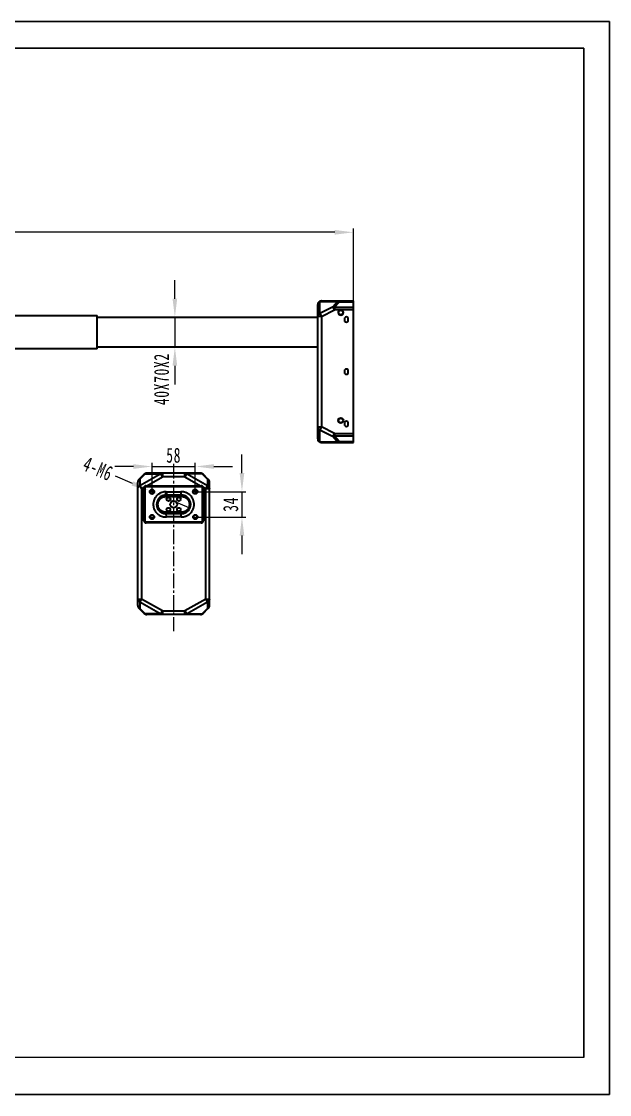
# Model space of a CAD drawing. Header units: millimetres. Extents: x 0 to 2037, y 0 to 1441.
# Drawn here: x 1248 to 2037, y 0 to 1441 of the extents above; entities that cross this region are included whole.
import ezdxf

# ---------------------------------------------------------------- set-up
doc = ezdxf.new("R2010")
doc.units = ezdxf.units.MM
doc.header["$LTSCALE"] = 16.334999
doc.linetypes.add('点画线', pattern=[18, 12, -2, 2, -2])
doc.layers.get('0').update_dxf_attribs({"lineweight": 18})
for name, color, linetype, lineweight in [('FORMAT', 7, 'Continuous', 18), ('中心线层', 1, '点画线', 18), ('尺寸线层', 3, 'Continuous', 18), ('粗实线层', 7, 'Continuous', 35)]:
    doc.layers.add(name, color=color, linetype=linetype, lineweight=lineweight)
doc.styles.add('标准', font='', dxfattribs={"width": 0.667})
doc.styles.get('标准').set_extended_font_data('宋体')
doc.dimstyles.new('标准', dxfattribs={"dimtxt": 20, "dimasz": 25, "dimexe": 5, "dimexo": 0, "dimgap": 5, "dimtad": 1, "dimdec": 1, "dimdsep": 46, "dimtxsty": '标准', "dimblk": '_CAXARROW', "dimcen": 0, "dimdle": 50, "dimazin": 2, "dimtfac": 1, "dimtdec": 3, "dimtmove": 2, "dimatfit": 3, "dimfxl": 0, "dimfrac": 2, "dimtolj": 1, "dimarcsym": 0})

# ---------------------------------------------------------------- blocks, each defined once
blk = doc.blocks.new('_CAXARROW_0')
blk.add_hatch(color=0).paths.add_polyline_path([(0, 0), (-1, 0.125), (-1, -0.125)], flags=0)
blk = doc.blocks.new('*X11')
at = {"layer": '尺寸线层', "color": 0, "lineweight": -2, "ltscale": 0.1}
for p, q in [((1398.5, 843.1), (1373.5, 843.1)), ((1423.5, 809.3), (1423.5, 848.1)), ((1423.5, 843.1), (1481.5, 843.1)), ((1481.5, 809.3), (1481.5, 848.1)), ((1506.5, 843.1), (1531.5, 843.1))]:
    blk.add_line(p, q, dxfattribs=at)
at = {"layer": '尺寸线层', "color": 0, "lineweight": -2, "ltscale": 0.1, "xscale": 25, "yscale": 25, "zscale": 25}
blk.add_blockref('_CAXARROW_0', (1423.5, 843.1), dxfattribs=at)
at = {"layer": '尺寸线层', "color": 0, "lineweight": -2, "ltscale": 0.1, "xscale": 25, "yscale": 25, "zscale": 25, "rotation": 180}
blk.add_blockref('_CAXARROW_0', (1481.5, 843.1), dxfattribs=at)
at = {"layer": '尺寸线层', "color": 0, "ltscale": 0.1, "insert": (1452.5, 858.1), "char_height": 20, "width": 35.593, "attachment_point": 5, "line_spacing_factor": 1.15057, "style": '标准'}
blk.add_mtext('\\T1.1;58', dxfattribs=at)
blk = doc.blocks.new('_CAXARROW')
blk.add_hatch(color=0).paths.add_polyline_path([(0, 0), (-1, 0.125), (-1, -0.125)], flags=0)
blk = doc.blocks.new('*X14')
at = {"layer": '尺寸线层', "color": 0, "lineweight": -2, "ltscale": 0.1}
for p, q in [((1454.1, 1068.4), (1454.1, 1093.4)), ((1456, 1043.4), (1449.1, 1043.4)), ((1454.1, 1043.4), (1454.1, 1003.4)), ((1454.1, 1003.4), (1459.1, 1003.4)), ((1454.1, 978.4), (1454.1, 953.4))]:
    blk.add_line(p, q, dxfattribs=at)
at = {"layer": '尺寸线层', "color": 0, "lineweight": -2, "ltscale": 0.1, "xscale": 25, "yscale": 25, "zscale": 25}
for p, rotation in [((1454.1, 1043.4), 270), ((1454.1, 1003.4), 90)]:
    blk.add_blockref('_CAXARROW_0', p, dxfattribs=dict(at, rotation=rotation))
at = {"layer": '尺寸线层', "color": 0, "ltscale": 0.1, "insert": (1436.3, 960.4), "char_height": 20, "width": 141.27, "attachment_point": 5, "rotation": 90, "line_spacing_factor": 1.15057, "style": '标准'}
blk.add_mtext('\\T1.1;40X70X2', dxfattribs=at)
blk = doc.blocks.new('*X16')
at = {"layer": '尺寸线层', "color": 0, "lineweight": -2, "ltscale": 0.1}
for p, q in [((553.7, 1048.4), (553.7, 1162.5)), ((1668.7, 1157.5), (578.7, 1157.5)), ((1693.7, 1065.4), (1693.7, 1162.5))]:
    blk.add_line(p, q, dxfattribs=at)
at = {"layer": '尺寸线层', "color": 0, "lineweight": -2, "ltscale": 0.1, "xscale": 25, "yscale": 25, "zscale": 25, "rotation": 180}
blk.add_blockref('_CAXARROW_0', (553.7, 1157.5), dxfattribs=at)
at = {"layer": '尺寸线层', "color": 0, "lineweight": -2, "ltscale": 0.1, "xscale": 25, "yscale": 25, "zscale": 25}
blk.add_blockref('_CAXARROW_0', (1693.7, 1157.5), dxfattribs=at)
at = {"layer": '尺寸线层', "color": 0, "ltscale": 0.1, "insert": (1131, 1178.2), "char_height": 20, "width": 136.53, "attachment_point": 5, "line_spacing_factor": 1.15057, "style": '标准'}
blk.add_mtext('\\T1.1;1210%%P8', dxfattribs=at)
blk = doc.blocks.new('*X18')
at = {"layer": '尺寸线层', "color": 0, "lineweight": -2, "ltscale": 0.1}
for p, q in [((1544.1, 834.3), (1544.1, 859.3)), ((1481.5, 809.3), (1549.1, 809.3)), ((1544.1, 809.3), (1544.1, 775.3)), ((1481.5, 775.3), (1549.1, 775.3)), ((1544.1, 750.3), (1544.1, 725.3))]:
    blk.add_line(p, q, dxfattribs=at)
at = {"layer": '尺寸线层', "color": 0, "lineweight": -2, "ltscale": 0.1, "xscale": 25, "yscale": 25, "zscale": 25}
for p, rotation in [((1544.1, 809.3), 270), ((1544.1, 775.3), 90)]:
    blk.add_blockref('_CAXARROW_0', p, dxfattribs=dict(at, rotation=rotation))
at = {"layer": '尺寸线层', "color": 0, "ltscale": 0.1, "insert": (1529.1, 792.3), "char_height": 20, "width": 39.553, "attachment_point": 5, "rotation": 90, "line_spacing_factor": 1.15057, "style": '标准'}
blk.add_mtext('\\T1.1;34', dxfattribs=at)
blk = doc.blocks.new('*X19')
at = {"layer": '尺寸线层', "color": 0, "lineweight": -2}
for p, q in [((1397.2, 820.4), (1374.2, 830.2)), ((1426.7, 807.9), (1420.2, 810.6)), ((1449.7, 798.1), (1472.7, 788.3))]:
    blk.add_line(p, q, dxfattribs=at)
at = {"layer": '尺寸线层', "color": 0, "lineweight": -2, "ltscale": 0.1, "xscale": 25, "yscale": 25, "zscale": 25}
for p, rotation in [((1420.2, 810.6), 336.9544261387204), ((1426.7, 807.9), 156.9544261387204)]:
    blk.add_blockref('_CAXARROW_0', p, dxfattribs=dict(at, rotation=rotation))
at = {"layer": '尺寸线层', "color": 0, "ltscale": 0.1, "insert": (1351.1, 840), "char_height": 20, "width": 87.956, "attachment_point": 5, "rotation": 336.9544, "line_spacing_factor": 1.15057, "style": '标准'}
blk.add_mtext('\\T1.1;4-M6', dxfattribs=at)

msp = doc.modelspace()

# ---------------------------------------------------------------- linework, layer by layer
at = {"linetype": 'Continuous', "lineweight": 30}
msp.add_line((2037.38, 1440.57), (2037.38, 0), dxfattribs=at)
msp.add_line((2003.08, 49.82), (34.3, 49.82))
at = {"lineweight": 30}
msp.add_line((0, 0), (2037.38, 0), dxfattribs=at)
at = {"layer": 'FORMAT', "linetype": 'Continuous', "lineweight": 30}
for p, q in [((2037.38, 1440.57), (0, 1440.57)), ((2003.08, 1404.77), (34.3, 1404.77)), ((2003.08, 49.82), (2003.08, 1404.77))]:
    msp.add_line(p, q, dxfattribs=at)
at = {"layer": '中心线层', "ltscale": 0.1}
msp.add_line((1452.47, 846.61), (1452.47, 622.12), dxfattribs=at)
at = {"layer": '粗实线层', "color": 7, "linetype": 'Continuous'}
for p, q in [((1645.72, 880.41), (1645.72, 1060.41)), ((1672.49, 1064.39), (1648.73, 1064.39)), ((1648.73, 1048.47), (1648.73, 1064.39)), ((1666.43, 1057.32), (1648.73, 1048.47)), ((1650.72, 1065.41), (1693.72, 1065.41)), ((1650.72, 1044.49), (1668.42, 1053.34)), ((1672.49, 1064.39), (1666.43, 1057.32)), ((1668.42, 1053.34), (1666.43, 1057.32)), ((1668.42, 1056.87), (1674.48, 1063.94)), ((1668.42, 1056.87), (1693.72, 1056.87)), ((1668.42, 1056.87), (1668.42, 1053.34)), ((1676.02, 1053.34), (1668.42, 1053.34)), ((1674.48, 1065.41), (1674.48, 1063.94)), ((1693.72, 1063.94), (1674.48, 1063.94)), ((1676.12, 1052.85), (1676.02, 1053.34)), ((1676.72, 1053.42), (1676.72, 1052.91)), ((1677.42, 1053.34), (1677.32, 1052.85)), ((1693.72, 1053.34), (1677.42, 1053.34)), ((1693.72, 875.41), (1693.72, 1065.41)), ((1053.72, 1045.91), (1349.72, 1045.91)), ((1349.72, 1000.91), (1349.72, 1045.91)), ((1349.72, 1043.41), (1645.72, 1043.41)), ((1650.72, 1044.49), (1645.72, 1044.49)), ((1648.73, 1048.47), (1650.72, 1044.49)), ((1650.72, 1044.49), (1650.72, 896.33)), ((1681.72, 1041.41), (1681.72, 1039.41)), ((1686.72, 1039.41), (1686.72, 1041.41)), ((1349.72, 1000.91), (1053.72, 1000.91)), ((1645.72, 1003.41), (1349.72, 1003.41)), ((1681.72, 971.41), (1681.72, 969.41)), ((1686.72, 969.41), (1686.72, 971.41)), ((1645.72, 896.33), (1650.72, 896.33)), ((1650.72, 896.33), (1648.73, 892.35)), ((1668.42, 887.48), (1650.72, 896.33)), ((1681.72, 901.41), (1681.72, 899.41)), ((1686.72, 899.41), (1686.72, 901.41)), ((1648.73, 892.35), (1666.43, 883.5)), ((1648.73, 876.43), (1648.73, 892.35)), ((1666.43, 883.5), (1668.42, 887.48)), ((1666.43, 883.5), (1672.49, 876.43)), ((1668.42, 887.48), (1693.72, 887.48)), ((1668.42, 887.48), (1668.42, 883.94)), ((1693.72, 883.94), (1668.42, 883.94)), ((1674.48, 876.87), (1668.42, 883.94)), ((1648.73, 876.43), (1672.49, 876.43)), ((1650.72, 875.41), (1693.72, 875.41)), ((1674.48, 876.87), (1693.72, 876.87)), ((1674.48, 876.87), (1674.48, 875.41)), ((1404.46, 812.77), (1404.46, 822.23)), ((1412.99, 832.84), (1405.92, 825.77)), ((1407.18, 826.21), (1414.25, 833.28)), ((1435.04, 833.28), (1407.18, 817.36)), ((1407.18, 826.21), (1407.18, 817.36)), ((1414.25, 833.28), (1435.04, 833.28)), ((1416.32, 817.3), (1437.32, 829.3)), ((1488.38, 834.3), (1416.53, 834.3)), ((1437.32, 829.3), (1435.04, 833.28)), ((1437.32, 834.3), (1437.32, 829.3)), ((1467.59, 829.3), (1437.32, 829.3)), ((1467.59, 829.3), (1467.59, 834.3)), ((1469.87, 833.28), (1467.59, 829.3)), ((1467.59, 829.3), (1488.59, 817.3)), ((1497.73, 817.36), (1469.87, 833.28)), ((1490.66, 833.28), (1469.87, 833.28)), ((1490.66, 833.28), (1497.73, 826.21)), ((1498.99, 825.77), (1491.92, 832.84)), ((1497.73, 826.21), (1497.73, 817.36)), ((1500.46, 812.77), (1500.46, 822.23)), ((1404.46, 656.37), (1404.46, 812.77)), ((1407.18, 817.36), (1409.46, 813.38)), ((1409.46, 813.38), (1412.59, 815.17)), ((1409.46, 813.38), (1409.46, 665.22)), ((1412.46, 770.3), (1412.46, 814.3)), ((1413.96, 814.3), (1413.96, 770.3)), ((1415.46, 817.3), (1489.46, 817.3)), ((1489.46, 815.8), (1415.46, 815.8)), ((1421.46, 810.3), (1425.76, 810.3)), ((1423.46, 812.13), (1423.46, 811.8)), ((1441.52, 809.13), (1441.73, 804.62)), ((1442.55, 809.16), (1442.67, 809.16)), ((1442.67, 809.16), (1442.67, 804.64)), ((1462.2, 809.17), (1462.22, 804.65)), ((1479.14, 810.3), (1483.46, 810.3)), ((1481.46, 812.15), (1481.46, 811.83)), ((1490.96, 770.3), (1490.96, 814.3)), ((1492.32, 815.17), (1495.46, 813.38)), ((1492.46, 814.3), (1492.46, 770.3)), ((1495.46, 813.38), (1497.73, 817.36)), ((1500.46, 813.38), (1495.46, 813.38)), ((1495.46, 812.8), (1495.46, 813.38)), ((1495.46, 665.22), (1495.46, 813.38)), ((1495.47, 813.38), (1500.47, 813.38)), ((1495.47, 813.38), (1495.47, 812.77)), ((1500.46, 656.37), (1500.46, 813.38)), ((1442.67, 804.64), (1442.55, 804.64)), ((1442.98, 802.84), (1442.55, 802.84)), ((1449.78, 804.65), (1442.67, 804.64)), ((1442.98, 804.64), (1442.98, 802.84)), ((1449.78, 802.84), (1442.98, 802.84)), ((1449.78, 802.84), (1449.78, 804.65)), ((1463.42, 804.64), (1463.36, 802.83)), ((1423.47, 778.13), (1423.47, 777.8)), ((1441.49, 779.89), (1441.56, 781.7)), ((1442.64, 775.36), (1442.62, 779.88)), ((1461.97, 779.89), (1461.97, 781.69)), ((1461.97, 779.89), (1462.47, 779.89)), ((1462.46, 775.37), (1462.47, 779.89)), ((1462.82, 779.89), (1462.82, 781.71)), ((1481.47, 778.15), (1481.47, 777.83)), ((1415.46, 768.8), (1489.46, 768.8)), ((1489.46, 767.3), (1415.46, 767.3)), ((1425.82, 774.3), (1421.46, 774.3)), ((1462.46, 775.37), (1442.64, 775.36)), ((1483.46, 774.3), (1479.12, 774.3)), ((1404.46, 665.22), (1409.46, 665.22)), ((1409.46, 665.22), (1407.18, 661.24)), ((1437.32, 649.3), (1409.46, 665.22)), ((1495.46, 665.22), (1467.59, 649.3)), ((1495.46, 665.22), (1500.46, 665.22)), ((1497.73, 661.24), (1495.46, 665.22)), ((1405.92, 652.84), (1412.99, 645.77)), ((1407.18, 661.24), (1435.04, 645.32)), ((1407.18, 661.24), (1407.18, 652.39)), ((1414.25, 645.32), (1407.18, 652.39)), ((1435.04, 645.32), (1437.32, 649.3)), ((1437.32, 649.3), (1467.59, 649.3)), ((1437.32, 649.3), (1437.32, 644.3)), ((1467.59, 649.3), (1469.87, 645.32)), ((1467.59, 644.3), (1467.59, 649.3)), ((1469.87, 645.32), (1497.73, 661.24)), ((1497.73, 652.39), (1490.66, 645.32)), ((1491.92, 645.77), (1498.99, 652.84)), ((1497.73, 661.24), (1497.73, 652.39)), ((1435.04, 645.32), (1414.25, 645.32)), ((1488.38, 644.3), (1416.53, 644.3)), ((1469.87, 645.32), (1490.66, 645.32))]:
    msp.add_line(p, q, dxfattribs=at)
for centre, radius in [((1676.72, 1049.91), 3), ((1676.72, 904.91), 3.5), ((1676.72, 904.91), 3), ((1423.46, 809.25), 3.05), ((1481.46, 809.28), 3.05), ((1445.46, 799.26), 2.5), ((1452.47, 792.27), 4.5), ((1459.46, 799.27), 2.5), ((1423.47, 775.25), 3.05), ((1445.47, 785.26), 2.5), ((1459.47, 785.27), 2.5), ((1481.47, 775.28), 3.05)]:
    msp.add_circle(centre, radius, dxfattribs=at)
for centre, radius, start, end in [((1650.72, 1060.41), 5, 90, 180), ((1676.72, 1049.91), 3.5, 101.56592, 78.43414), ((1676.72, 1050.24), 3.17, 90.03547, 102.80606), ((1676.72, 1050.24), 3.17, 77.19385, 89.9646), ((1684.22, 1041.41), 2.5, 0, 180), ((1684.22, 1039.41), 2.5, 180, 360), ((1684.22, 971.41), 2.5, 0, 180), ((1684.22, 969.41), 2.5, 180, 0), ((1684.22, 901.41), 2.5, 0, 180), ((1684.22, 899.41), 2.5, 180, 360), ((1650.72, 880.41), 5, 180, 270), ((1409.46, 822.23), 5, 135, 180), ((1409.17, 821.76), 4.87, 126.54614, 128.79848), ((1416.53, 829.3), 5, 90, 135), ((1488.38, 829.3), 5, 45, 90), ((1495.74, 821.76), 4.87, 51.20152, 53.45386), ((1495.46, 822.23), 5, 359.99999, 45), ((1415.46, 814.3), 3, 90, 180), ((1415.46, 814.3), 1.5, 90, 180), ((1423.46, 809.25), 2.55, 272.39467, 269.63964), ((1421.46, 808.3), 2, 90, 100.33285), ((1481.46, 809.28), 2.55, 272.39467, 270.02133), ((1481.36, 809.22), 2.5, 272.2906, 274.71148), ((1483.46, 808.3), 2, 79.59461, 90), ((1489.46, 814.3), 3, 0, 90), ((1489.46, 814.3), 1.5, 0, 90), ((1423.36, 809.2), 2.5, 272.29059, 274.71148), ((1460.43, 864.98), 83.29, 271.05978, 271.64505), ((1462.64, 847.69), 67.8, 269.84851, 270.14723), ((1415.46, 770.3), 3, 180, 270), ((1415.46, 770.3), 1.5, 180, 270), ((1423.47, 775.25), 2.55, 272.39467, 269.63964), ((1421.46, 776.3), 2, 258.75853, 270), ((1423.37, 775.2), 2.5, 272.29059, 274.71148), ((1481.47, 775.28), 2.55, 272.39467, 269.63964), ((1481.37, 775.22), 2.5, 272.29059, 274.71148), ((1483.46, 776.3), 2, 270, 281.42761), ((1489.46, 770.3), 3, 270, 0), ((1489.46, 770.3), 1.5, 270, 0), ((1409.46, 656.37), 5, 180, 225), ((1409.17, 656.85), 4.87, 231.20152, 233.45386), ((1495.74, 656.85), 4.87, 306.54614, 308.79848), ((1495.46, 656.37), 5, 315, 0), ((1416.53, 649.3), 5, 225, 270), ((1488.38, 649.3), 5, 270, 315)]:
    msp.add_arc(centre, radius, start, end, dxfattribs=at)
at = {"layer": '粗实线层', "linetype": 'Continuous', "lineweight": 15}
msp.add_arc((1676.72, 1049.91), 3.02, 270, 78.43415, dxfattribs=at)
at = {"layer": '粗实线层', "color": 7, "linetype": 'Continuous'}
for points, knots in [([(1648.73, 1064.39), (1648.29, 1064.23), (1647.47, 1063.79), (1646.5, 1062.85), (1645.86, 1061.69), (1645.72, 1060.83), (1645.72, 1060.41)], [0, 0, 0, 0, 1.3999697, 2.7468962, 4.042472, 5.3063787, 5.3063787, 5.3063787, 5.3063787]), ([(1650.72, 1065.41), (1650.54, 1065.41), (1650.18, 1065.36), (1649.45, 1065.09), (1648.99, 1064.7), (1648.73, 1064.39)], [0, 0, 0, 0, 0.5378835, 1.0936302, 2.3046637, 2.3046637, 2.3046637, 2.3046637]), ([(1666.43, 1057.32), (1666.58, 1057.32), (1667.27, 1057.28), (1667.94, 1057.08), (1668.42, 1056.87)], [0, 0, 0, 0, 0.4733686, 2.0532689, 2.0532689, 2.0532689, 2.0532689]), ([(1672.49, 1064.39), (1672.75, 1064.7), (1673.22, 1065.09), (1673.94, 1065.36), (1674.3, 1065.41), (1674.48, 1065.41)], [0, 0, 0, 0, 1.2108745, 1.7665993, 2.3046653, 2.3046653, 2.3046653, 2.3046653]), ([(1674.48, 1063.94), (1674.31, 1064.02), (1673.67, 1064.26), (1672.99, 1064.39), (1672.49, 1064.39)], [0, 0, 0, 0, 0.5535477, 2.0530527, 2.0530527, 2.0530527, 2.0530527]), ([(1645.72, 1044.49), (1645.72, 1044.91), (1645.86, 1045.77), (1646.5, 1046.92), (1647.47, 1047.87), (1648.29, 1048.31), (1648.73, 1048.47)], [0, 0, 0, 0, 1.2638238, 2.5592583, 3.9061306, 5.3063818, 5.3063818, 5.3063818, 5.3063818]), ([(1648.73, 892.35), (1648.29, 892.51), (1647.47, 892.95), (1646.5, 893.89), (1645.86, 895.05), (1645.72, 895.91), (1645.72, 896.33)], [0, 0, 0, 0, 1.4002512, 2.7471235, 4.042558, 5.3063818, 5.3063818, 5.3063818, 5.3063818]), ([(1645.72, 880.41), (1645.72, 879.99), (1645.86, 879.13), (1646.5, 877.97), (1647.47, 877.03), (1648.29, 876.59), (1648.73, 876.43)], [0, 0, 0, 0, 1.2639066, 2.5594823, 3.9064089, 5.3063787, 5.3063787, 5.3063787, 5.3063787]), ([(1668.42, 883.94), (1668.25, 883.87), (1667.61, 883.63), (1666.93, 883.49), (1666.43, 883.5)], [0, 0, 0, 0, 0.5535472, 2.0530529, 2.0530529, 2.0530529, 2.0530529]), ([(1648.73, 876.43), (1648.99, 876.12), (1649.45, 875.73), (1650.18, 875.45), (1650.54, 875.41), (1650.72, 875.41)], [0, 0, 0, 0, 1.2110335, 1.7667802, 2.3046637, 2.3046637, 2.3046637, 2.3046637]), ([(1672.49, 876.43), (1672.65, 876.43), (1673.33, 876.47), (1674, 876.67), (1674.48, 876.87)], [0, 0, 0, 0, 0.4733681, 2.0532691, 2.0532691, 2.0532691, 2.0532691]), ([(1674.48, 875.41), (1674.3, 875.41), (1673.94, 875.45), (1673.22, 875.73), (1672.75, 876.12), (1672.49, 876.43)], [0, 0, 0, 0, 0.538066, 1.0937908, 2.3046653, 2.3046653, 2.3046653, 2.3046653]), ([(1406.11, 825.56), (1405.61, 825.15), (1404.97, 824.38), (1404.53, 823.17), (1404.46, 822.54), (1404.46, 822.23)], [0, 0, 0, 0, 1.9474128, 2.8979415, 3.8385269, 3.8385269, 3.8385269, 3.8385269]), ([(1405.92, 825.77), (1406.07, 825.92), (1406.48, 826.16), (1406.94, 826.21), (1407.18, 826.21)], [0, 0, 0, 0, 0.641532, 1.3708525, 1.3708525, 1.3708525, 1.3708525]), ([(1407.18, 826.21), (1407.1, 826.18), (1406.78, 826.02), (1406.48, 825.83), (1406.26, 825.67)], [0, 0, 0, 0, 0.267987, 1.0641485, 1.0641485, 1.0641485, 1.0641485]), ([(1414.25, 833.28), (1414.01, 833.29), (1413.55, 833.23), (1413.14, 832.99), (1412.99, 832.84)], [0, 0, 0, 0, 0.7293197, 1.3708525, 1.3708525, 1.3708525, 1.3708525]), ([(1416.53, 834.3), (1416.12, 834.3), (1415.26, 834.11), (1414.56, 833.59), (1414.25, 833.28)], [0, 0, 0, 0, 1.2347078, 2.5554602, 2.5554602, 2.5554602, 2.5554602]), ([(1435.04, 833.28), (1435.35, 833.59), (1436.05, 834.11), (1436.91, 834.3), (1437.32, 834.3)], [0, 0, 0, 0, 1.3209242, 2.5554707, 2.5554707, 2.5554707, 2.5554707]), ([(1467.59, 834.3), (1468, 834.3), (1468.86, 834.11), (1469.56, 833.59), (1469.87, 833.28)], [0, 0, 0, 0, 1.2345465, 2.5554707, 2.5554707, 2.5554707, 2.5554707]), ([(1490.66, 833.28), (1490.35, 833.59), (1489.65, 834.11), (1488.79, 834.3), (1488.38, 834.3)], [0, 0, 0, 0, 1.3207524, 2.5554602, 2.5554602, 2.5554602, 2.5554602]), ([(1491.92, 832.84), (1491.77, 832.99), (1491.36, 833.23), (1490.9, 833.29), (1490.66, 833.28)], [0, 0, 0, 0, 0.6415328, 1.3708523, 1.3708523, 1.3708523, 1.3708523]), ([(1498.65, 825.67), (1498.58, 825.73), (1498.29, 825.93), (1497.97, 826.1), (1497.73, 826.21)], [0, 0, 0, 0, 0.2642235, 1.0641516, 1.0641516, 1.0641516, 1.0641516]), ([(1497.73, 826.21), (1497.97, 826.21), (1498.43, 826.16), (1498.84, 825.92), (1498.99, 825.77)], [0, 0, 0, 0, 0.7293204, 1.3708523, 1.3708523, 1.3708523, 1.3708523]), ([(1500.46, 822.23), (1500.46, 822.54), (1500.38, 823.17), (1499.94, 824.38), (1499.3, 825.15), (1498.8, 825.56)], [0, 0, 0, 0, 0.9405855, 1.8911143, 3.8385272, 3.8385272, 3.8385272, 3.8385272]), ([(1404.46, 813.38), (1404.46, 813.79), (1404.58, 814.62), (1405.15, 815.76), (1406.03, 816.72), (1406.78, 817.18), (1407.18, 817.36)], [0, 0, 0, 0, 1.2301453, 2.481614, 3.7688695, 5.0952399, 5.0952399, 5.0952399, 5.0952399]), ([(1423.46, 806.7), (1423.11, 806.69), (1422.39, 806.81), (1421.48, 807.4), (1420.88, 808.31), (1420.67, 809.38), (1420.9, 810.44), (1421.5, 811.34), (1422.4, 811.95), (1423.1, 812.11), (1423.46, 812.13)], [0, 0, 0, 0, 1.0632453, 2.1266488, 3.1904295, 4.2543136, 5.3185318, 6.3828407, 7.4473515, 8.5119605, 8.5119605, 8.5119605, 8.5119605]), ([(1441.52, 809.13), (1440.41, 809.08), (1438.2, 808.81), (1435.01, 807.78), (1432.82, 806.53), (1431.49, 805.53), (1430.64, 804.83), (1429.64, 803.86), (1428.55, 802.59), (1427.29, 800.77), (1426.3, 798.76), (1425.63, 796.65), (1425.28, 795.01), (1425.08, 793.36), (1425.05, 791.69), (1425.19, 790.03), (1425.59, 787.84), (1426.31, 785.73), (1427.33, 783.75), (1428.54, 781.89), (1430.4, 779.81), (1432.61, 778.11), (1434.32, 777.18), (1435.33, 776.71), (1436.1, 776.41), (1436.89, 776.14), (1437.69, 775.91), (1438.5, 775.72), (1439.6, 775.52), (1440.98, 775.36), (1442.09, 775.36), (1442.64, 775.36)], [0, 0, 0, 0, 3.3296515, 6.6579162, 9.9858056, 10.819152, 11.6524809, 13.3185543, 14.9846691, 16.6507598, 19.9788154, 21.6449999, 23.3111713, 24.9773722, 26.6435448, 28.3097167, 29.9758907, 33.3042065, 34.9703772, 36.636518, 39.9649371, 43.2933492, 44.959411, 45.7927449, 46.6259085, 47.4592266, 48.2925813, 49.125699, 49.9591562, 51.6255345, 53.2919733, 53.2919733, 53.2919733, 53.2919733]), ([(1442.55, 809.16), (1442.38, 809.16), (1442.03, 809.16), (1441.69, 809.14), (1441.52, 809.13)], [0, 0, 0, 0, 0.5152282, 1.030456, 1.030456, 1.030456, 1.030456]), ([(1442.67, 809.16), (1444.29, 809.16), (1447.55, 809.16), (1451.62, 809.17), (1454.88, 809.17), (1457.32, 809.17), (1459.76, 809.17), (1461.39, 809.17), (1462.2, 809.17)], [0, 0, 0, 0, 4.8837692, 9.7675412, 12.2094194, 14.6512891, 17.093145, 19.5350235, 19.5350235, 19.5350235, 19.5350235]), ([(1462.46, 775.37), (1462.74, 775.37), (1463.31, 775.37), (1464.17, 775.41), (1465.02, 775.49), (1465.86, 775.61), (1466.7, 775.78), (1467.79, 776.06), (1469.14, 776.51), (1470.69, 777.21), (1472.16, 778.06), (1473.54, 779.05), (1475.24, 780.55), (1476.7, 782.3), (1477.87, 784.24), (1478.84, 786.29), (1479.65, 789.02), (1479.92, 791.86), (1479.79, 794.12), (1479.52, 795.8), (1479.08, 797.44), (1478.49, 799.03), (1477.73, 800.55), (1476.52, 802.47), (1475.03, 804.19), (1473.31, 805.66), (1471.91, 806.63), (1470.43, 807.46), (1468.87, 808.14), (1467.24, 808.64), (1465.86, 808.93), (1464.73, 809.08), (1463.89, 809.15), (1463.05, 809.17), (1462.48, 809.17), (1462.2, 809.17)], [0, 0, 0, 0, 0.8559458, 1.7100372, 2.5630756, 3.4158351, 4.2679413, 5.1197974, 6.8175302, 8.5113185, 10.2114605, 11.9143677, 13.6122788, 17.0062379, 18.7042042, 20.4011501, 23.7992797, 27.1946399, 28.8960384, 30.5906427, 32.2893576, 33.9896161, 35.6831909, 37.3756309, 40.7700601, 42.4662381, 44.1656794, 45.8663522, 47.5642185, 49.2612057, 50.962142, 51.8117652, 52.6581896, 53.5026295, 54.3469573, 54.3469573, 54.3469573, 54.3469573]), ([(1481.46, 806.72), (1481.11, 806.71), (1480.39, 806.83), (1479.48, 807.43), (1478.88, 808.33), (1478.67, 809.4), (1478.9, 810.46), (1479.5, 811.37), (1480.4, 811.97), (1481.1, 812.13), (1481.46, 812.15)], [0, 0, 0, 0, 1.0632453, 2.1266488, 3.1904295, 4.2543136, 5.3185318, 6.3828407, 7.4473515, 8.5119605, 8.5119605, 8.5119605, 8.5119605]), ([(1497.73, 817.36), (1498.13, 817.18), (1498.88, 816.72), (1499.76, 815.76), (1500.33, 814.62), (1500.46, 813.79), (1500.46, 813.38)], [0, 0, 0, 0, 1.3263704, 2.613626, 3.8650947, 5.09524, 5.09524, 5.09524, 5.09524]), ([(1441.73, 804.62), (1440.94, 804.59), (1439.35, 804.4), (1437.44, 803.82), (1436, 803.13), (1434.98, 802.51), (1434.03, 801.79), (1433.15, 800.98), (1432.35, 800.1), (1431.64, 799.14), (1431.03, 798.11), (1430.36, 796.67), (1429.78, 794.76), (1429.56, 792.77), (1429.61, 791.18), (1429.77, 790), (1430.05, 788.84), (1430.56, 787.33), (1431.46, 785.55), (1432.96, 783.67), (1434.47, 782.36), (1435.81, 781.5), (1436.87, 780.96), (1437.98, 780.52), (1439.13, 780.2), (1440.3, 779.97), (1441.09, 779.9), (1441.49, 779.89)], [0, 0, 0, 0, 2.3846025, 4.7681519, 5.9612318, 7.1543036, 8.3474274, 9.5405615, 10.7336859, 11.9267853, 13.1198757, 14.3129851, 16.696726, 19.0803494, 20.2734547, 21.4665653, 22.659692, 23.852816, 26.2361122, 28.6195611, 31.0032187, 32.1963454, 33.3894542, 34.5825519, 35.7756764, 36.9687971, 38.1618616, 38.1618616, 38.1618616, 38.1618616]), ([(1441.56, 781.7), (1441.21, 781.73), (1440.69, 781.76), (1440, 781.88), (1439.49, 781.99), (1438.99, 782.12), (1438.49, 782.28), (1438.01, 782.46), (1437.53, 782.67), (1437.06, 782.9), (1436.6, 783.15), (1436.16, 783.42), (1435.73, 783.72), (1435.32, 784.04), (1434.92, 784.38), (1434.61, 784.68), (1434.36, 784.93), (1434.13, 785.18), (1433.84, 785.5), (1433.52, 785.91), (1433.21, 786.34), (1432.93, 786.78), (1432.67, 787.23), (1432.35, 787.85), (1432.01, 788.65), (1431.7, 789.64), (1431.5, 790.67), (1431.42, 791.53), (1431.41, 792.23), (1431.42, 792.75), (1431.45, 793.27), (1431.53, 793.96), (1431.7, 794.81), (1432, 795.81), (1432.52, 797.1), (1433.24, 798.3), (1434.13, 799.38), (1434.86, 800.12), (1435.67, 800.78), (1436.54, 801.35), (1437.47, 801.84), (1438.28, 802.15), (1438.94, 802.36), (1439.45, 802.49), (1439.95, 802.6), (1440.47, 802.69), (1440.9, 802.74), (1441.25, 802.77), (1441.51, 802.79), (1441.77, 802.81), (1442.11, 802.82), (1442.37, 802.83), (1442.55, 802.84)], [0, 0, 0, 0, 1.042368, 1.5634755, 2.0847784, 2.6058923, 3.1271506, 3.6483289, 4.1695862, 4.6907398, 5.2119501, 5.7332522, 6.2544124, 6.7755969, 7.2967504, 7.8178875, 8.0784693, 8.3390816, 8.8601972, 9.3813576, 9.9025399, 10.4237116, 10.9448622, 11.4661074, 12.5082322, 13.550398, 14.5924655, 15.6346084, 16.1557875, 16.6770079, 17.1982372, 17.7196005, 18.7618915, 19.8041557, 20.846426, 22.9291557, 23.9718922, 25.0144095, 26.0568198, 27.099274, 28.1413426, 29.1834928, 29.704645, 30.2258374, 30.7471399, 31.2682504, 31.7894449, 32.0500438, 32.3105913, 32.5711952, 32.831787, 33.3529324, 33.3529324, 33.3529324, 33.3529324]), ([(1442.55, 804.64), (1442.48, 804.64), (1442.2, 804.64), (1441.93, 804.63), (1441.73, 804.62)], [0, 0, 0, 0, 0.21356647, 0.81843764, 0.81843764, 0.81843764, 0.81843764]), ([(1462.22, 804.65), (1461.18, 804.65), (1459.11, 804.65), (1456, 804.65), (1452.89, 804.65), (1450.81, 804.65), (1449.78, 804.65)], [0, 0, 0, 0, 3.1106772, 6.2213588, 9.3320396, 12.4427193, 12.4427193, 12.4427193, 12.4427193]), ([(1449.78, 802.84), (1449.85, 802.84), (1449.99, 802.84), (1450.2, 802.84), (1450.41, 802.84), (1450.63, 802.84), (1450.84, 802.84), (1451.05, 802.84), (1451.26, 802.84), (1451.55, 802.84), (1451.83, 802.85), (1452.11, 802.84), (1452.32, 802.84), (1452.54, 802.85), (1452.75, 802.84), (1452.96, 802.84), (1453.39, 802.85), (1453.88, 802.84), (1454.45, 802.85), (1455.01, 802.85), (1455.58, 802.85), (1456.14, 802.85), (1456.57, 802.85), (1456.99, 802.85), (1457.42, 802.84), (1457.77, 802.85), (1458.05, 802.85), (1458.27, 802.85), (1458.48, 802.84), (1458.69, 802.85), (1458.9, 802.85), (1459.19, 802.85), (1459.54, 802.84), (1460.11, 802.85), (1460.81, 802.84), (1461.66, 802.84), (1462.51, 802.85), (1463.08, 802.84), (1463.36, 802.83)], [0, 0, 0, 0, 0.2122167, 0.4244345, 0.636663, 0.8488868, 1.0611081, 1.2733352, 1.4855563, 1.6977815, 2.122227, 2.334453, 2.5466755, 2.7589007, 2.9711245, 3.1833487, 3.3955731, 4.2444679, 4.6689164, 5.0933651, 5.9422619, 6.3667108, 6.7911589, 7.2156051, 7.6400549, 8.064506, 8.2767265, 8.4889534, 8.7011758, 8.913399, 9.1256254, 9.3378451, 9.7622972, 10.1867466, 11.0356408, 11.8845355, 12.7334297, 13.5823311, 13.5823311, 13.5823311, 13.5823311]), ([(1463.42, 804.64), (1463.24, 804.65), (1462.84, 804.65), (1462.44, 804.65), (1462.22, 804.65)], [0, 0, 0, 0, 0.5497009, 1.2028011, 1.2028011, 1.2028011, 1.2028011]), ([(1462.82, 779.89), (1463.22, 779.89), (1464.02, 779.91), (1465.22, 780.07), (1466.4, 780.35), (1467.54, 780.75), (1468.64, 781.24), (1469.68, 781.84), (1470.66, 782.55), (1471.87, 783.6), (1472.93, 784.83), (1473.78, 786.2), (1474.31, 787.28), (1474.74, 788.41), (1475.16, 789.96), (1475.36, 791.57), (1475.33, 793.17), (1475.19, 794.37), (1474.92, 795.55), (1474.55, 796.7), (1474.06, 797.8), (1473.28, 799.21), (1472.28, 800.48), (1471.13, 801.6), (1470.18, 802.35), (1469.17, 803), (1468.09, 803.56), (1466.97, 804), (1465.81, 804.33), (1464.63, 804.56), (1463.82, 804.63), (1463.42, 804.64)], [0, 0, 0, 0, 1.2056819, 2.4113355, 3.6169339, 4.8226507, 6.0283246, 7.2339878, 8.4396522, 9.6453263, 12.0537165, 13.2593473, 14.4649876, 15.6706571, 16.8763444, 19.2849517, 20.4906087, 21.6962525, 22.9019184, 24.1076036, 25.3132584, 26.5189065, 28.9273428, 30.1330226, 31.3386951, 32.5443765, 33.7500342, 34.9556706, 36.161343, 37.3670222, 38.5726275, 38.5726275, 38.5726275, 38.5726275]), ([(1463.36, 802.83), (1463.7, 802.81), (1464.21, 802.76), (1464.89, 802.65), (1465.9, 802.45), (1466.88, 802.11), (1467.81, 801.66), (1468.41, 801.34), (1469.13, 800.87), (1469.8, 800.33), (1470.31, 799.87), (1470.79, 799.38), (1471.23, 798.85), (1471.64, 798.3), (1471.93, 797.87), (1472.19, 797.43), (1472.51, 796.82), (1472.85, 796.04), (1473.19, 795.06), (1473.36, 794.22), (1473.46, 793.54), (1473.51, 793.03), (1473.53, 792.51), (1473.52, 792), (1473.5, 791.48), (1473.43, 790.8), (1473.28, 789.95), (1473.06, 789.12), (1472.83, 788.48), (1472.63, 788), (1472.42, 787.53), (1472.18, 787.08), (1471.91, 786.64), (1471.63, 786.21), (1471.32, 785.79), (1470.89, 785.26), (1470.42, 784.76), (1469.91, 784.29), (1469.52, 783.97), (1469.11, 783.66), (1468.54, 783.27), (1467.94, 782.93), (1467.32, 782.63), (1466.69, 782.36), (1465.88, 782.09), (1464.87, 781.85), (1463.85, 781.74), (1463.16, 781.72), (1462.82, 781.71)], [0, 0, 0, 0, 1.0296009, 1.5445025, 2.0592683, 4.1157344, 4.6307465, 5.1456522, 6.1751352, 7.2046723, 7.7196421, 8.2344226, 9.2639787, 9.7788501, 10.2938104, 10.8086285, 11.3235707, 12.3530869, 13.3825031, 14.4119539, 14.9268567, 15.4418228, 15.9566181, 16.4715303, 16.9865561, 17.5014494, 18.5309149, 19.5603434, 20.0751671, 20.5900092, 21.1049181, 21.6197454, 22.13465, 22.6494903, 23.1643796, 23.679222, 24.7086542, 25.2235322, 25.7383419, 26.2532588, 26.7680935, 27.7975664, 28.3124193, 28.8273044, 29.8568418, 30.8863768, 31.9157914, 32.9453915, 32.9453915, 32.9453915, 32.9453915]), ([(1423.47, 772.7), (1423.12, 772.69), (1422.4, 772.81), (1421.49, 773.4), (1420.89, 774.31), (1420.69, 775.38), (1420.91, 776.44), (1421.51, 777.34), (1422.41, 777.95), (1423.12, 778.11), (1423.47, 778.13)], [0, 0, 0, 0, 1.0632453, 2.1266488, 3.1904295, 4.2543136, 5.3185318, 6.3828407, 7.4473515, 8.5119605, 8.5119605, 8.5119605, 8.5119605]), ([(1441.49, 779.89), (1441.57, 779.89), (1441.95, 779.88), (1442.33, 779.88), (1442.62, 779.88)], [0, 0, 0, 0, 0.249973, 1.133205, 1.133205, 1.133205, 1.133205]), ([(1461.97, 781.69), (1460.27, 781.69), (1457.72, 781.69), (1454.31, 781.69), (1451.76, 781.69), (1449.21, 781.69), (1447.08, 781.69), (1445.38, 781.68), (1444.11, 781.69), (1442.83, 781.68), (1441.98, 781.69), (1441.56, 781.7)], [0, 0, 0, 0, 5.1029787, 7.6544682, 10.2059576, 12.7574471, 15.3089366, 16.5846814, 17.8604261, 19.1361712, 20.4119136, 20.4119136, 20.4119136, 20.4119136]), ([(1442.62, 779.88), (1443.43, 779.88), (1445.04, 779.88), (1448.27, 779.88), (1452.3, 779.89), (1456.33, 779.89), (1459.55, 779.89), (1461.16, 779.89), (1461.97, 779.89)], [0, 0, 0, 0, 2.4179858, 4.8359737, 9.6719498, 14.5079262, 16.9259137, 19.3439005, 19.3439005, 19.3439005, 19.3439005]), ([(1481.47, 772.72), (1481.12, 772.71), (1480.4, 772.83), (1479.49, 773.43), (1478.89, 774.33), (1478.69, 775.4), (1478.91, 776.46), (1479.51, 777.37), (1480.41, 777.97), (1481.12, 778.13), (1481.47, 778.15)], [0, 0, 0, 0, 1.0632453, 2.1266488, 3.1904295, 4.2543136, 5.3185318, 6.3828407, 7.4473515, 8.5119605, 8.5119605, 8.5119605, 8.5119605]), ([(1407.18, 661.24), (1406.78, 661.42), (1406.03, 661.89), (1405.15, 662.84), (1404.58, 663.98), (1404.46, 664.81), (1404.46, 665.22)], [0, 0, 0, 0, 1.3263704, 2.6136259, 3.8650946, 5.0952399, 5.0952399, 5.0952399, 5.0952399]), ([(1500.46, 665.22), (1500.46, 664.81), (1500.33, 663.98), (1499.76, 662.84), (1498.88, 661.89), (1498.13, 661.42), (1497.73, 661.24)], [0, 0, 0, 0, 1.2301453, 2.481614, 3.7688695, 5.0952399, 5.0952399, 5.0952399, 5.0952399]), ([(1404.46, 656.37), (1404.46, 656.06), (1404.53, 655.43), (1404.97, 654.22), (1405.61, 653.45), (1406.11, 653.05)], [0, 0, 0, 0, 0.9405854, 1.8911142, 3.8385269, 3.8385269, 3.8385269, 3.8385269]), ([(1407.18, 652.39), (1406.94, 652.39), (1406.48, 652.44), (1406.07, 652.69), (1405.92, 652.84)], [0, 0, 0, 0, 0.7293204, 1.3708524, 1.3708524, 1.3708524, 1.3708524]), ([(1406.26, 652.93), (1406.34, 652.88), (1406.63, 652.67), (1406.94, 652.5), (1407.18, 652.39)], [0, 0, 0, 0, 0.2642234, 1.0641515, 1.0641515, 1.0641515, 1.0641515]), ([(1497.73, 652.39), (1497.81, 652.43), (1498.13, 652.58), (1498.43, 652.77), (1498.65, 652.93)], [0, 0, 0, 0, 0.267987, 1.0641485, 1.0641485, 1.0641485, 1.0641485]), ([(1498.99, 652.84), (1498.84, 652.69), (1498.43, 652.44), (1497.97, 652.39), (1497.73, 652.39)], [0, 0, 0, 0, 0.641532, 1.3708524, 1.3708524, 1.3708524, 1.3708524]), ([(1498.8, 653.05), (1499.3, 653.45), (1499.94, 654.22), (1500.38, 655.43), (1500.46, 656.06), (1500.46, 656.37)], [0, 0, 0, 0, 1.9474128, 2.8979415, 3.8385269, 3.8385269, 3.8385269, 3.8385269]), ([(1412.99, 645.77), (1413.14, 645.62), (1413.55, 645.37), (1414.01, 645.32), (1414.25, 645.32)], [0, 0, 0, 0, 0.6415328, 1.3708524, 1.3708524, 1.3708524, 1.3708524]), ([(1414.25, 645.32), (1414.56, 645.01), (1415.26, 644.49), (1416.12, 644.3), (1416.53, 644.3)], [0, 0, 0, 0, 1.3207524, 2.5554602, 2.5554602, 2.5554602, 2.5554602]), ([(1437.32, 644.3), (1436.91, 644.3), (1436.05, 644.49), (1435.35, 645.01), (1435.04, 645.32)], [0, 0, 0, 0, 1.2345465, 2.5554707, 2.5554707, 2.5554707, 2.5554707]), ([(1469.87, 645.32), (1469.56, 645.01), (1468.86, 644.49), (1468, 644.3), (1467.59, 644.3)], [0, 0, 0, 0, 1.3209242, 2.5554707, 2.5554707, 2.5554707, 2.5554707]), ([(1488.38, 644.3), (1488.79, 644.3), (1489.65, 644.49), (1490.35, 645.01), (1490.66, 645.32)], [0, 0, 0, 0, 1.2347078, 2.5554602, 2.5554602, 2.5554602, 2.5554602]), ([(1490.66, 645.32), (1490.9, 645.32), (1491.36, 645.37), (1491.77, 645.62), (1491.92, 645.77)], [0, 0, 0, 0, 0.7293196, 1.3708524, 1.3708524, 1.3708524, 1.3708524])]:
    msp.add_open_spline(points, degree=3, knots=knots, dxfattribs=at)

# ---------------------------------------------------------------- dimensions: what is measured, and where the dimension line sits
at = {"layer": '尺寸线层', "ltscale": 0.1}
dim = msp.add_linear_dim(base=(553.72, 1157.48), p1=(1693.72, 1065.41), p2=(553.72, 1048.41), text='1210%%P8', dimstyle='标准', override={"dimsah": 1, "dimtfill": 1, "dimtzin": 0}, dxfattribs=at)
dim.commit()
dim.dimension.update_dxf_attribs({"geometry": '*X16', "text_midpoint": (1130.95, 1178.17), "dimtype": 160})
dim = msp.add_linear_dim(base=(1454.08, 1003.41), p1=(1456.01, 1043.41), p2=(1454.08, 1003.41), angle=270, text='<>X70X2', dimstyle='标准', override={"dimsah": 1, "dimtfill": 1, "dimfrac": 0, "dimtzin": 0}, dxfattribs=at)
dim.commit()
dim.dimension.update_dxf_attribs({"geometry": '*X14', "text_midpoint": (1436.32, 960.43), "dimtype": 160})
at = {"layer": '尺寸线层'}
dim = msp.add_diameter_dim_2p(p1=(1426.68, 807.88), p2=(1420.24, 810.62), text='4-M6', dimstyle='标准', override={"dimpost": '%%C<>', "dimsah": 1, "dimtfill": 1, "dimfrac": 0, "dimtzin": 0}, dxfattribs=at)
dim.commit()
dim.dimension.update_dxf_attribs({"geometry": '*X19', "text_midpoint": (1351.1, 840.04), "dimtype": 163})
at = {"layer": '尺寸线层', "ltscale": 0.1}
dim = msp.add_linear_dim(base=(1481.46, 843.11), p1=(1423.46, 809.25), p2=(1481.46, 809.28), dimstyle='标准', override={"dimsah": 1, "dimtfill": 1, "dimtzin": 0}, dxfattribs=at)
dim.commit()
dim.dimension.update_dxf_attribs({"geometry": '*X11', "text_midpoint": (1452.46, 858.11), "dimtype": 160})
dim = msp.add_linear_dim(base=(1544.07, 775.28), p1=(1481.46, 809.28), p2=(1481.47, 775.28), angle=270, dimstyle='标准', override={"dimsah": 1, "dimtfill": 1, "dimtzin": 0}, dxfattribs=at)
dim.commit()
dim.dimension.update_dxf_attribs({"geometry": '*X18', "text_midpoint": (1529.07, 792.28), "dimtype": 160})

doc.saveas('drawing.dxf')
